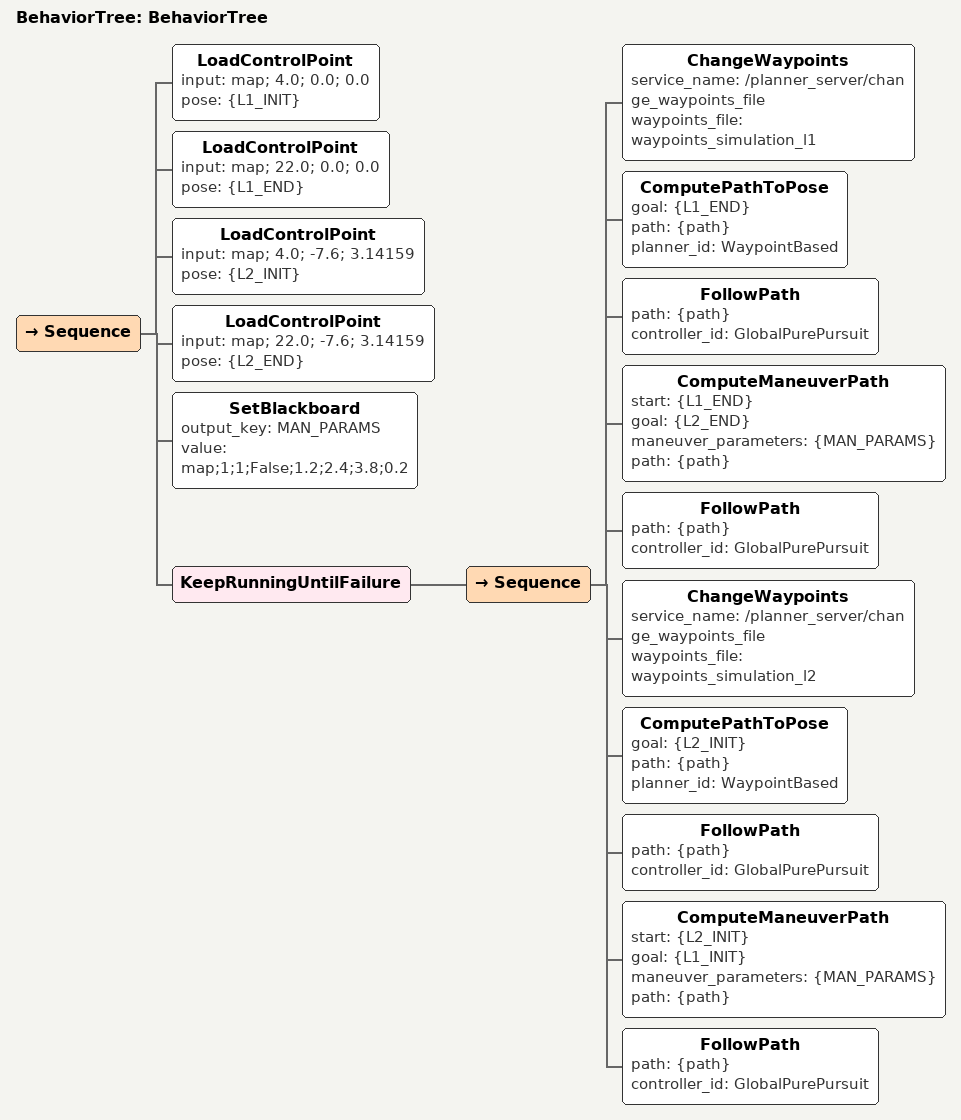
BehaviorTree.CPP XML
<?xml version="1.0"?>

<root main_tree_to_execute="BehaviorTree">

    <BehaviorTree ID="BehaviorTree">
        <Sequence>
            <LoadControlPoint input="map;  4.0;  0.0; 0.0"     pose="{L1_INIT}"/>
            <LoadControlPoint input="map; 22.0;  0.0; 0.0"     pose="{L1_END}"/>
            <LoadControlPoint input="map;  4.0; -7.6; 3.14159" pose="{L2_INIT}"/>
            <LoadControlPoint input="map; 22.0; -7.6; 3.14159" pose="{L2_END}"/>

            <!-- Maneuver parameters (see bt_conversions.hpp) for syntax -->
            <SetBlackboard output_key="MAN_PARAMS" value="map;1;1;False;1.2;2.4;3.8;0.2"/>

            <KeepRunningUntilFailure>
                <Sequence>
                    <ChangeWaypoints service_name="/planner_server/change_waypoints_file" waypoints_file="waypoints_simulation_l1"/>
                    <ComputePathToPose goal="{L1_END}" path="{path}" planner_id="WaypointBased"/>
                    <FollowPath path="{path}" controller_id="GlobalPurePursuit"/>

                    <ComputeManeuverPath start="{L1_END}" goal="{L2_END}" maneuver_parameters="{MAN_PARAMS}" path="{path}"/>
                    <FollowPath path="{path}" controller_id="GlobalPurePursuit"/>

                    <ChangeWaypoints service_name="/planner_server/change_waypoints_file" waypoints_file="waypoints_simulation_l2"/>
                    <ComputePathToPose goal="{L2_INIT}" path="{path}" planner_id="WaypointBased"/>
                    <FollowPath path="{path}" controller_id="GlobalPurePursuit"/>

                    <ComputeManeuverPath start="{L2_INIT}" goal="{L1_INIT}" maneuver_parameters="{MAN_PARAMS}" path="{path}"/>
                    <FollowPath path="{path}" controller_id="GlobalPurePursuit"/>
                </Sequence>
            </KeepRunningUntilFailure>

        </Sequence>
    </BehaviorTree>

</root>
